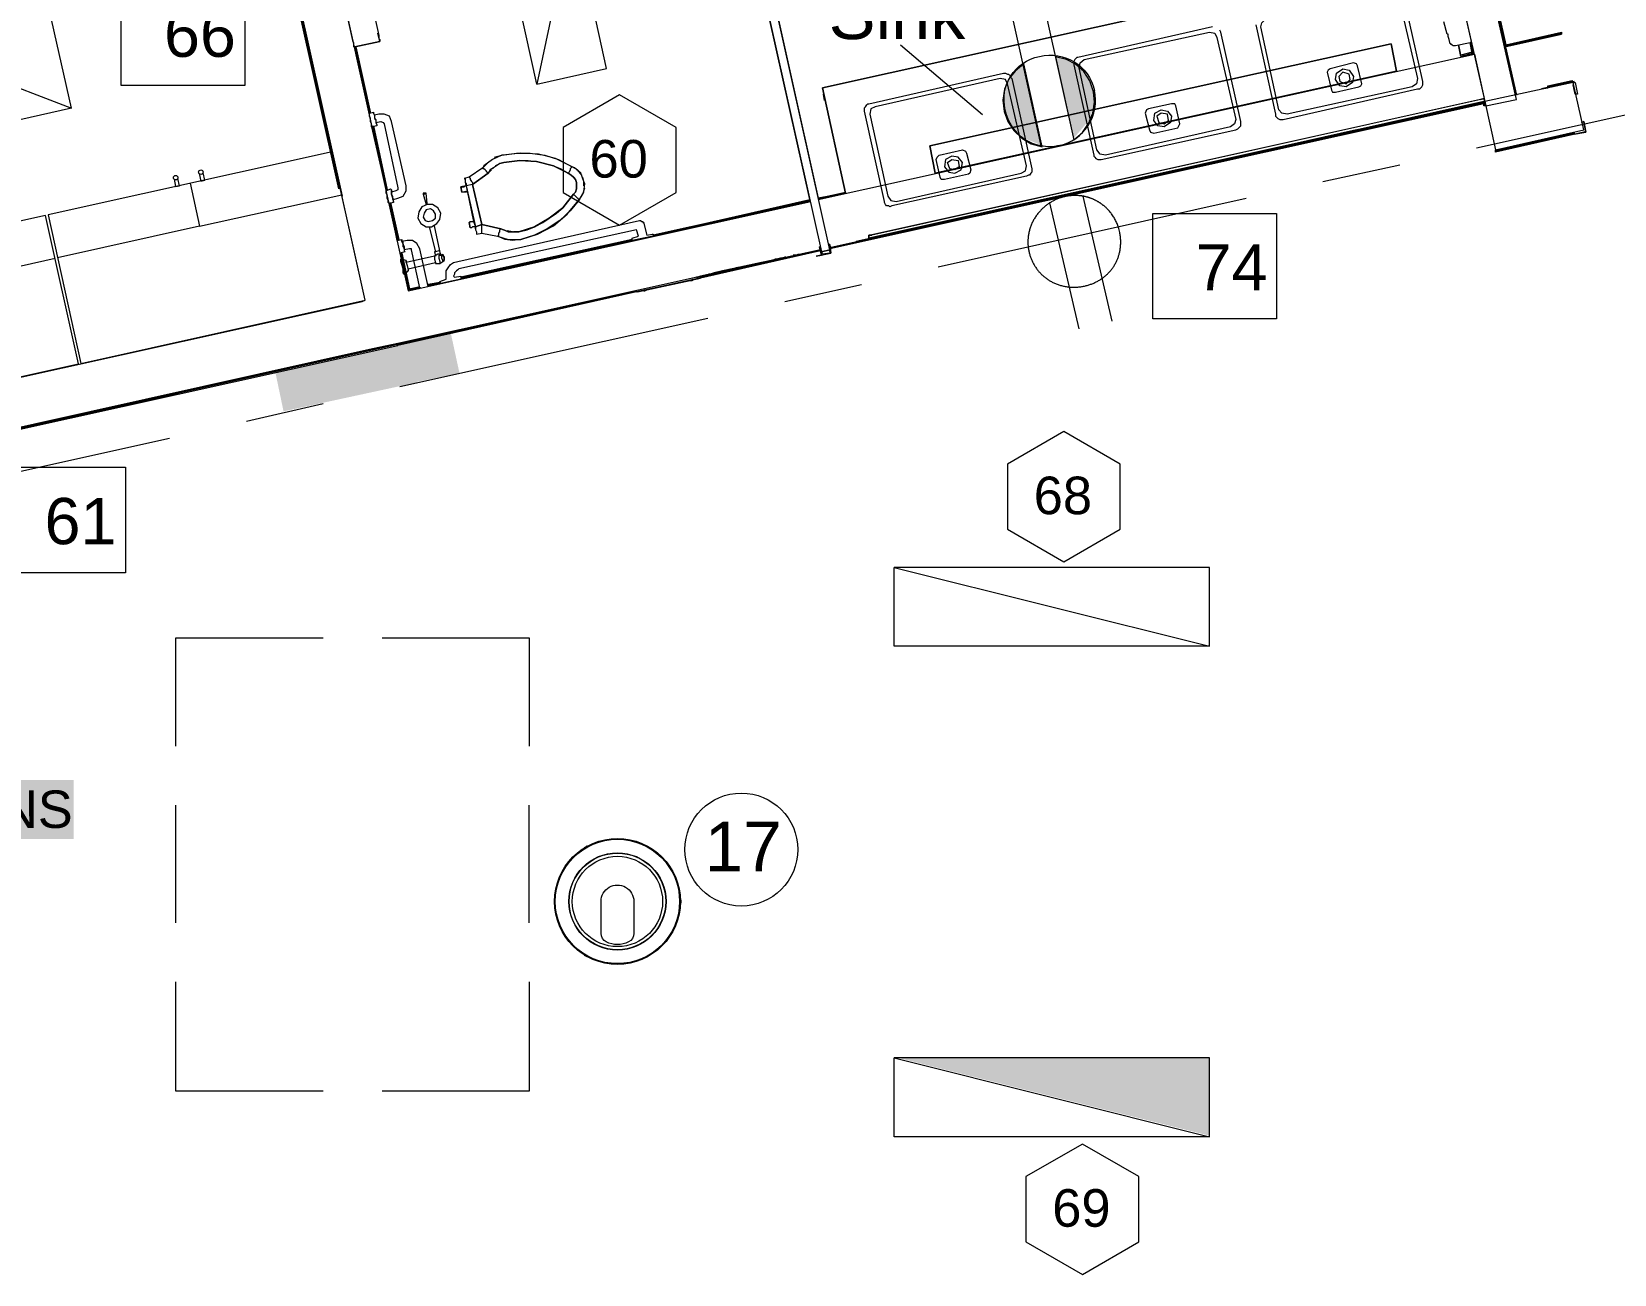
# Model space of a CAD drawing. Header units: inches. Extents: x 0.9 to 36.3, y 0.7 to 23.3.
# Drawn here: x 23.299 to 25.808, y 9.606 to 11.575 of the extents above; entities that cross this region are included whole.
import ezdxf

# ---------------------------------------------------------------- set-up
doc = ezdxf.new("R2010")
doc.units = ezdxf.units.IN
doc.layers.get('0').update_dxf_attribs({"color": 1})
for name, color, linetype, lineweight, true_color in [('Blocks', 7, 'Continuous', 5, 0x9a9c7f), ('Lights', 7, 'Continuous', 15, 0xff0a0a), ('Numbering Lights', 1, 'Continuous', 15, 0xff0000), ('PDF_Geometry', 7, 'Continuous', 9, 0x777777), ('SOLAR PANEL', 7, 'Continuous', 15, 0x2c31a6)]:
    doc.layers.add(name, color=color, linetype=linetype, lineweight=lineweight, true_color=true_color)
for name, color, linetype, lineweight in [('CCTV', 38, 'Continuous', 0), ('Numbering CCTV', 38, 'Continuous', 0), ('Numbering receptecles', 170, 'Continuous', 15), ('Receptacles', 170, 'Continuous', 15)]:
    doc.layers.add(name, color=color, linetype=linetype, lineweight=lineweight)
doc.layers.add('PDF_Solid Fills', color=7, linetype='Continuous', true_color=0xffffff)
doc.layers.add('PDF_Text', color=7, linetype='Continuous')
doc.styles.add('PDF Arial', font='arial.ttf')
doc.styles.get("Standard").update_dxf_attribs({"font": 'arial.ttf'})

# ---------------------------------------------------------------- blocks, each defined once
blk = doc.blocks.new('HD60-TOP')
at = {"lineweight": 0}
for p, q in [((-1.292093417306887, 2.238073474371277), (-1.286133652081787, 2.227643885227338)), ((2.584275192995051, -5.10137351734663e-05), (2.5722630212328, 2.472751248649985e-06)), ((-1.292181775688121, -2.238022460635988), (-1.286129369150999, -2.2276463579785))]:
    blk.add_line(p, q, dxfattribs=at)
at = {"lineweight": 0, "flags": 128}
for points in [[(-1.240824544070179, 2.267290132974381), (-1.234602214322123, 2.256611269758026, 0.01148243383436286), (-1.336904907441252, 2.197549161877277), (-1.343118028300339, 2.208212220648847, -0.005759463427828593)], [(0.6696303727881769, -8.07952765167208e-05), (0.6696303727881627, -1.303904972401255, -0.2816237584569603), (0.4550125050283782, -1.654759935433276, -0.2405434203516037), (-0.4550125050284066, -1.654759935433276, -0.2816237584569632), (-0.6696303727881912, -1.303904972401255), (-0.6696303727881912, -8.07952765167208e-05, -1.000120663808034)], [(2.583943124940674, -0.05905948968313579), (2.571583793237735, -0.05910875370747659, 0.01148243383436286), (2.571585853971499, 0.05901903134963549), (2.583926894179271, 0.05906822246458932, -0.005759463427828593)], [(-1.343118580870467, -2.208230643291159), (-1.336981578915598, -2.197502516050462, 0.01148243383436286), (-1.234680946530247, -2.256568193226797), (-1.240808865878918, -2.26728044311335, -0.005759463427828593)]]:
    blk.add_lwpolyline(points, format="xyb", close=True, dxfattribs=at)
at = {"lineweight": 0}
for radius in [2.572263021234023, 2.540749102398813, 1.986104130899101, 1.974306612565919]:
    blk.add_circle((0, 4.440892098500626e-16), radius, dxfattribs=at)
blk.add_circle((0, 0), 1.844619927200668)

msp = doc.modelspace()

# ---------------------------------------------------------------- hatches: boundary and pattern name
at = {"layer": 'Lights', "linetype": 'ByBlock', "transparency": 33554559}
msp.add_hatch(color=256, dxfattribs=at).paths.add_polyline_path([(24.67287941931905, 9.948801954670227), (25.16593497487463, 9.825538065781332), (25.16593497487463, 9.948801954670227)])
at = {"layer": 'Receptacles', "linetype": 'ByBlock', "transparency": 33554559}
for points in [[(24.87038531048183, 11.40716240551223), (24.90025439980262, 11.39494971496041), (24.87163405089015, 11.52447892292656), (24.86764853679889, 11.52359829680618), (24.84459338182213, 11.49551358646153), (24.83792059627064, 11.46895862355276), (24.84871961452012, 11.42954379570031)], [(24.96017329046885, 11.52105174395266), (24.92543849112225, 11.53636737555177), (24.921452977031, 11.53548674943137), (24.9500733259435, 11.40595754146522), (24.97667368195131, 11.43691563497587), (24.98290615444261, 11.46546335493029), (24.97785390252515, 11.49778778072059)]]:
    msp.add_hatch(color=256, dxfattribs=at).paths.add_polyline_path(points)
at = {"layer": 'SOLAR PANEL', "ltscale": 6, "transparency": 33554559}
h = msp.add_hatch(color=256, dxfattribs=at)
h.dxf.hatch_style = 1
h.set_gradient(color1=(153, 27, 30), color2=(0, 0, 0), tint=1)
h.paths.add_polyline_path([(23.73508232440674, 11.04608637052333), (23.68509835347702, 11.03492469206781), (23.69790373048593, 10.9736579696387), (23.90943679433381, 11.01935228753088), (23.90920985478895, 11.02038355174465), (23.9521822326039, 11.02916308340287), (23.95230246804935, 11.02861191666777), (23.97686026580468, 11.03391676971037), (23.96319816765006, 11.09702581461979)])

# ---------------------------------------------------------------- linework, layer by layer
at = {"layer": 'Blocks', "linetype": 'ByBlock'}
for p, q in [((24.80614874275329, 11.44371445189319), (24.67616946182844, 11.55412138317298)), ((23.54979463636892, 11.33533830800334), (23.56494026698757, 11.26699644767482)), ((23.56494026698757, 11.26699644767482), (23.79021255181854, 11.31698094658515)), ((23.56494026698757, 11.26699644767482), (23.33970303694049, 11.21701972688868)), ((23.11048600015573, 11.1661599474267), (23.3357582849867, 11.21614444633703))]:
    msp.add_line(p, q, dxfattribs=at)
for points in [[(25.23897298177083, 11.58619520399306), (25.27063835991753, 11.44453430175781), (25.27063835991753, 11.44120110405816), (25.27230495876736, 11.43953450520833), (25.27397155761718, 11.43786790635851), (25.27730475531684, 11.43620130750868), (25.27897135416666, 11.43620130750868), (25.28230455186632, 11.43620130750868), (25.4956292046441, 11.48453267415364), (25.49896240234375, 11.48453267415364), (25.50062900119357, 11.48619927300347), (25.5022956000434, 11.4878658718533), (25.50396219889323, 11.49119906955295), (25.50396219889323, 11.49286566840278), (25.50396219889323, 11.49619886610243), (25.47229682074653, 11.63785976833767)], [(25.17064242892795, 11.5828620062934), (24.95731777615017, 11.53453063964844), (24.95565117730035, 11.53453063964844), (24.95398457845052, 11.53286404079861), (24.95231797960069, 11.53119744194878), (24.95065138075087, 11.52786424424913), (24.95065138075087, 11.52453104654948), (24.95065138075087, 11.52286444769965), (24.98231675889757, 11.37953694661458), (24.98231675889757, 11.37787034776476), (24.98398335774739, 11.37620374891493), (24.98564995659722, 11.3745371500651), (24.98898315429687, 11.37287055121528), (24.9906497531467, 11.37287055121528), (24.99398295084635, 11.37287055121528), (25.20730760362413, 11.41953531901042), (25.21064080132378, 11.42120191786024), (25.21230740017361, 11.42286851671007), (25.21397399902343, 11.42453511555989), (25.21564059787326, 11.42620171440972), (25.21564059787326, 11.42953491210938), (25.21564059787326, 11.43286810980903), (25.18397521972656, 11.57452901204427), (25.18230862087674, 11.57786220974392)], [(24.77399190266927, 11.3678707546658), (24.76732550726996, 11.37620374891493), (24.75732591417101, 11.37787034776476), (24.74732632107205, 11.37287055121528), (24.74565972222222, 11.36120435926649)], [(23.52428403567058, 11.34143593489512), (23.52688243591831, 11.32972535314532), (23.53288928748736, 11.33105818228554), (23.53029088724045, 11.34276876403161)], [(23.56432971279713, 11.35032146249652), (23.56692811304486, 11.33861088074671), (23.57293496461391, 11.33994370988694), (23.57033656436701, 11.35165429163301)]]:
    msp.add_lwpolyline(points, dxfattribs=at)
for points in [[(25.4956292046441, 11.50119866265191), (25.49396260579427, 11.49286566840278), (25.48729621039496, 11.4878658718533), (25.28897094726562, 11.44453430175781), (25.28063795301649, 11.44620090060764), (25.27563815646701, 11.45120069715712), (25.24730597601996, 11.5828620062934), (25.24897257486979, 11.58952840169271), (25.25397237141927, 11.59452819824219), (25.45396423339843, 11.6395263671875), (25.46229722764757, 11.63785976833767), (25.46563042534722, 11.63119337293837)], [(25.20730760362413, 11.43620130750868), (25.2056410047743, 11.42953491210938), (25.198974609375, 11.42453511555989), (25.00064934624566, 11.37953694661458), (24.99231635199653, 11.38120354546441), (24.98731655544705, 11.38786994086371), (24.958984375, 11.51786465115017), (24.96065097384982, 11.52619764539931), (24.96731736924913, 11.53119744194878), (25.16564263237847, 11.57452901204427), (25.1739756266276, 11.57286241319444), (25.17730882432726, 11.56619601779514)], [(25.40229966905382, 11.4878658718533), (25.40563286675347, 11.48953247070312), (25.4072994656033, 11.49286566840278), (25.40063307020399, 11.52119784884983), (25.39896647135416, 11.52453104654948), (25.39396667480468, 11.52619764539931), (25.35730150010851, 11.51619805230035), (25.35396830240885, 11.51453145345052), (25.35230170355903, 11.51119825575087), (25.35896809895833, 11.48286607530382), (25.36063469780816, 11.47953287760417), (25.36563449435764, 11.47953287760417)], [(25.39396667480468, 11.50453186035156), (25.39230007595486, 11.4945322672526), (25.3823004828559, 11.4878658718533), (25.37230088975694, 11.48953247070312), (25.36563449435764, 11.49953206380208), (25.36730109320746, 11.50953165690104), (25.37730068630642, 11.51619805230035), (25.38730027940538, 11.51453145345052)], [(24.62566460503472, 11.46120029025608), (24.8389892578125, 11.50953165690104), (24.84232245551215, 11.50953165690104), (24.8456556532118, 11.50786505805121), (24.84732225206163, 11.50786505805121), (24.84898885091146, 11.50619845920139), (24.85065544976128, 11.50286526150174), (24.85232204861111, 11.50119866265191), (24.88398742675781, 11.35787116156684), (24.88398742675781, 11.35620456271701), (24.88398742675781, 11.35287136501736), (24.88232082790799, 11.35120476616753), (24.88065422905816, 11.34787156846788), (24.87898763020833, 11.34787156846788), (24.87565443250868, 11.34620496961806), (24.6623297797309, 11.29954020182292), (24.65899658203125, 11.29787360297309), (24.65732998318142, 11.29954020182292), (24.65399678548177, 11.29954020182292), (24.65233018663194, 11.30120680067274), (24.65066358778212, 11.30453999837239), (24.65066358778212, 11.30620659722222), (24.61899820963541, 11.44953409830729), (24.61899820963541, 11.45120069715712), (24.61899820963541, 11.45453389485677), (24.62066480848524, 11.4562004937066), (24.62233140733507, 11.45953369140625), (24.62399800618489, 11.46120029025608)], [(24.6556633843316, 11.31453959147135), (24.66066318088107, 11.30787319607205), (24.66899617513021, 11.30620659722222), (24.86732143825955, 11.35120476616753), (24.87398783365885, 11.35453796386719), (24.87565443250868, 11.36287095811632), (24.8456556532118, 11.49286566840278), (24.84232245551215, 11.49953206380208), (24.83398946126302, 11.50119866265191), (24.63566419813368, 11.4562004937066), (24.62899780273437, 11.45286729600694), (24.62733120388455, 11.44453430175781)], [(25.3823004828559, 11.49286566840278), (25.38896687825521, 11.49953206380208), (25.38730027940538, 11.50786505805121), (25.37730068630642, 11.51119825575087), (25.37063429090712, 11.50453186035156), (25.37230088975694, 11.49619886610243)], [(25.11564466688368, 11.42286851671007), (25.11731126573351, 11.42620171440972), (25.11897786458333, 11.42953491210938), (25.11231146918403, 11.45786709255642), (25.1106448703342, 11.46120029025608), (25.10564507378472, 11.46120029025608), (25.06897989908854, 11.45286729600694), (25.06564670138889, 11.45120069715712), (25.06398010253906, 11.44620090060764), (25.07064649793837, 11.41953531901042), (25.07231309678819, 11.41620212131076), (25.07731289333767, 11.41453552246094)], [(25.10564507378472, 11.44120110405816), (25.10397847493489, 11.4312015109592), (25.09397888183593, 11.42453511555989), (25.08397928873698, 11.42620171440972), (25.07731289333767, 11.43453470865885), (25.0789794921875, 11.44620090060764), (25.08897908528646, 11.45120069715712), (25.09897867838541, 11.44953409830729)], [(25.09397888183593, 11.42953491210938), (25.10064527723524, 11.43453470865885), (25.09897867838541, 11.44453430175781), (25.08897908528646, 11.44620090060764), (25.08231268988715, 11.44120110405816), (25.0856458875868, 11.4312015109592)], [(23.77516128131004, 11.38481465845535), (23.32465176643199, 11.28485343875887), (23.37685424108983, 11.04958508564206), (23.82736375596788, 11.14954630533854)], [(24.74565972222222, 11.34120517306858), (24.74065992567274, 11.34120517306858), (24.73899332682291, 11.34453837076823), (24.73232693142361, 11.37287055121528), (24.73399353027343, 11.37620374891493), (24.73732672797309, 11.37953694661458), (24.77399190266927, 11.38786994086371), (24.77899169921875, 11.38620334201389), (24.78065829806857, 11.38287014431424), (24.78732469346788, 11.35620456271701), (24.78565809461805, 11.35120476616753), (24.78399149576823, 11.34953816731771)], [(24.74565972222222, 11.36120435926649), (24.75232611762153, 11.35287136501736), (24.76232571072049, 11.35120476616753), (24.77232530381944, 11.35620456271701), (24.77399190266927, 11.3678707546658), (24.76732550726996, 11.37620374891493), (24.75732591417101, 11.37787034776476), (24.74732632107205, 11.37287055121528)], [(24.76232571072049, 11.35620456271701), (24.75399271647135, 11.35787116156684), (24.7506595187717, 11.3678707546658), (24.75732591417101, 11.37287055121528), (24.76732550726996, 11.37120395236545), (24.76899210611979, 11.36120435926649)], [(23.3206510923239, 11.28423019057217), (22.87014157744585, 11.18426897087569), (22.92234405210369, 10.94900061775888), (23.37285356698174, 11.04896183745536)]]:
    msp.add_lwpolyline(points, close=True, dxfattribs=at)
for centre in [(23.52688699613847, 11.34390718374177), (23.56693267326501, 11.35279271134317)]:
    msp.add_circle(centre, 0.003589216358023251, dxfattribs=at)
at = {"layer": 'Lights', "linetype": 'ByBlock'}
for points in [[(24.09944328713665, 11.49240253214053), (24.04569077871878, 11.73655549206277), (24.15627172351612, 11.76090089900754), (24.09944328713665, 11.49240253214053), (24.210024231934, 11.51674793908531), (24.15627172351612, 11.76090089900754)], [(23.36186634957549, 11.45415478841492), (22.99601899027906, 11.37180972362152), (22.94112477079063, 11.61569689877724), (23.36186634957549, 11.45415478841492), (23.30697213008706, 11.69804196357065), (22.94112477079063, 11.61569689877724)], [(25.16593497487464, 10.60131097744988), (24.66593497487463, 10.60131097744988), (24.66593497487463, 10.72631097744988), (25.16593497487464, 10.60131097744988), (25.16593497487463, 10.72631097744989), (24.66593497487463, 10.72631097744988)], [(25.16593497487463, 9.82380195467022), (24.66593497487461, 9.82380195467022), (24.66593497487461, 9.948801954670227), (25.16593497487463, 9.82380195467022), (25.16593497487463, 9.948801954670227), (24.66593497487461, 9.948801954670227)]]:
    msp.add_lwpolyline(points, dxfattribs=at)
msp.add_lwpolyline([(25.16593497487463, 9.82380195467022), (25.16593497487463, 9.948801954670227), (24.66593497487461, 9.948801954670227)], close=True, dxfattribs=at)
at = {"layer": 'Numbering CCTV', "linetype": 'ByBlock', "ltscale": 0.001}
msp.add_circle((24.42364576856082, 10.2791021292206), 0.08951629024653585, dxfattribs=at)
at = {"layer": 'Numbering Lights', "linetype": 'ByBlock', "ltscale": 0.001}
for points in [[(24.23073609179299, 11.47508886117737), (24.14132477988692, 11.42346721617978), (24.14132477988692, 11.32022392618467), (24.23073609179299, 11.2686022811871), (24.32014740369907, 11.32022392618467), (24.32014740369907, 11.42346721617978)], [(24.93492305194117, 10.94159808745647), (24.84551174003511, 10.88997644245889), (24.84551174003511, 10.78673315246377), (24.93492305194117, 10.7351115074662), (25.02433436384725, 10.78673315246377), (25.02433436384725, 10.88997644245889)], [(24.96426999210381, 9.812312053984485), (24.87485868019773, 9.760690408986903), (24.87485868019773, 9.657447118991783), (24.96426999210381, 9.605825473994216), (25.05368130400987, 9.657447118991783), (25.05368130400987, 9.760690408986903)]]:
    msp.add_lwpolyline(points, close=True, dxfattribs=at)
at = {"layer": 'Numbering receptecles', "linetype": 'ByBlock', "ltscale": 0.001}
for points in [[(23.44060982934879, 11.65747924191884), (23.63660982934879, 11.65747924191884), (23.63660982934879, 11.49021690502322), (23.44060982934879, 11.49021690502322)], [(25.07589683724838, 11.28722506277662), (25.27189683724838, 11.28722506277662), (25.27189683724838, 11.119962725881), (25.07589683724838, 11.119962725881)], [(23.25122341772041, 10.88507960388559), (23.44722341772042, 10.88507960388559), (23.44722341772042, 10.71781726698997), (23.25122341772041, 10.71781726698997)]]:
    msp.add_lwpolyline(points, close=True, dxfattribs=at)
at = {"layer": 'PDF_Geometry', "linetype": 'ByBlock'}
for points in [[(22.29575941297743, 10.80956013997396), (23.8223639594184, 11.14787970648871), (23.82736375596788, 11.14954630533854), (23.41904703776041, 12.98280504014757), (23.36238267686632, 13.24279446072049), (23.41071404351128, 13.25279405381944), (23.45737881130642, 13.04113599989149), (24.10068596733941, 13.18446350097656), (23.95569186740451, 13.83443705240885), (23.31238471137153, 13.69110955132378), (23.32905069986979, 13.61944580078125), (23.28071933322482, 13.60944620768229)], [(23.41904703776041, 12.98280504014757), (23.36238267686632, 13.24279446072049), (23.36071607801649, 13.24279446072049), (23.35904947916666, 13.24279446072049), (23.41738043891059, 12.98113844129774), (23.41738043891059, 12.98280504014757), (23.41904703776041, 12.98280504014757), (23.7906985812717, 11.31453959147135)], [(23.48904418945312, 12.99780442979601), (23.89569430881076, 11.16454569498698), (24.53400166829427, 11.30620659722222)], [(23.78569878472222, 11.32620578342014), (23.41738043891059, 12.98113844129774), (23.41738043891059, 12.98280504014757)], [(23.78736538357205, 11.32620578342014), (23.41904703776041, 12.98280504014757), (23.78736538357205, 11.32620578342014)], [(25.65062289767795, 11.47453308105469), (25.59229193793403, 11.73285590277778), (25.52896118164062, 12.02284410264757), (25.53062778049045, 12.02284410264757), (25.59395853678385, 11.73285590277778), (25.53062778049045, 12.02284410264757), (25.59562513563368, 11.73285590277778), (25.63562350802951, 11.55452982584635), (25.72395324707031, 11.57452901204427), (25.72395324707031, 11.57286241319444), (25.72395324707031, 11.57119581434462), (25.63395690917968, 11.5511966281467), (25.72395324707031, 11.57119581434462)], [(23.72070142957899, 11.95284695095486), (23.72236802842882, 11.9428473578559), (23.72570122612847, 11.92951456705729), (23.72236802842882, 11.9428473578559), (23.72403462727864, 11.9428473578559), (23.7273678249783, 11.93118116590712), (23.72570122612847, 11.92951456705729), (23.73070102267795, 11.90951538085938), (23.77069939507378, 11.91784837510851), (23.73070102267795, 11.90951538085938), (23.73070102267795, 11.90784878200955), (23.73070102267795, 11.90618218315972), (23.73070102267795, 11.90451558430989), (23.73236762152778, 11.90118238661024), (23.73236762152778, 11.89951578776042), (23.80736456976996, 11.56119622124566), (23.80903116861979, 11.55786302354601), (23.80903116861979, 11.55619642469618), (23.80903116861979, 11.55452982584635), (23.80903116861979, 11.55286322699653), (23.80903116861979, 11.5511966281467)], [(23.77403259277344, 11.90451558430989), (23.77069939507378, 11.91784837510851), (23.77069939507378, 11.91618177625868), (23.77236599392361, 11.91451517740885), (23.77236599392361, 11.91284857855903), (23.77236599392361, 11.9111819797092), (23.77403259277344, 11.90784878200955), (23.84902954101562, 11.56952921549479), (23.84902954101562, 11.56786261664496), (23.84902954101562, 11.56452941894531), (23.85069613986545, 11.56286282009549), (23.85069613986545, 11.56119622124566), (23.85069613986545, 11.55952962239583), (23.8473629421658, 11.57286241319444)], [(25.63229031032986, 11.55286322699653), (25.72395324707031, 11.57286241319444), (25.63395690917968, 11.55286322699653), (25.59395853678385, 11.73285590277778), (25.65228949652778, 11.47453308105469), (25.63395690917968, 11.5511966281467)], [(24.28401184082031, 11.25287543402778), (24.53233506944444, 11.30787319607205), (24.28401184082031, 11.25287543402778), (24.53233506944444, 11.30953979492188), (24.44567192925347, 11.69785732693142), (24.45900472005208, 11.70119052463108), (24.54566786024305, 11.3112063937717), (24.58899943033854, 11.31953938802083), (24.54566786024305, 11.3112063937717), (24.58899943033854, 11.32120598687066)], [(24.56400044759114, 11.22954305013021), (24.45900472005208, 11.70119052463108), (24.44567192925347, 11.69785732693142), (24.55066765679253, 11.22620985243056), (24.56400044759114, 11.22954305013021), (24.55066765679253, 11.22620985243056)], [(25.56729295518663, 11.61786058213976), (25.58062574598524, 11.55952962239583), (25.57895914713541, 11.55786302354601), (25.55562676323785, 11.55286322699653), (25.55396016438802, 11.55286322699653), (25.55229356553819, 11.55286322699653), (25.55062696668837, 11.55452982584635), (25.54896036783854, 11.55452982584635), (25.54896036783854, 11.55619642469618), (25.54729376898871, 11.55619642469618), (25.54562717013889, 11.56286282009549), (25.54396057128906, 11.56786261664496), (25.54396057128906, 11.56952921549479), (25.54396057128906, 11.57119581434462), (25.54229397243924, 11.57119581434462), (25.53729417588976, 11.59119500054253)], [(23.81069776746962, 11.5511966281467), (23.85069613986545, 11.55952962239583), (23.81069776746962, 11.5511966281467), (23.83403015136719, 11.44620090060764), (23.84069654676649, 11.44786749945746)], [(23.81236436631944, 11.5511966281467), (23.83569675021701, 11.44620090060764)], [(25.58229234483507, 11.54286363389757), (25.56395975748698, 11.53786383734809)], [(25.58229234483507, 11.54119703504774), (25.57895914713541, 11.55786302354601), (25.58395894368489, 11.53953043619792)], [(25.58395894368489, 11.54119703504774), (25.57895914713541, 11.55786302354601)], [(25.65228949652778, 11.47453308105469), (25.63562350802951, 11.5511966281467)], [(24.54566786024305, 11.30953979492188), (25.58562554253472, 11.53953043619792), (25.60229153103299, 11.46453348795573), (24.56400044759114, 11.23287624782986)], [(25.36563449435764, 11.49953206380208), (25.36730109320746, 11.50953165690104), (25.37730068630642, 11.51619805230035), (25.38730027940538, 11.51453145345052), (25.39396667480468, 11.50453186035156)], [(25.58562554253472, 11.53953043619792), (25.56395975748698, 11.53619723849826)], [(25.58895874023437, 11.39120313856337), (26.07727220323351, 11.49953206380208)], [(25.74395243326823, 11.4945322672526), (25.74395243326823, 11.49619886610243), (25.69228786892361, 11.48453267415364), (25.70228746202257, 11.48619927300347), (25.70228746202257, 11.4878658718533), (25.70228746202257, 11.48953247070312), (25.74061923556857, 11.49786546495226), (25.74061923556857, 11.49619886610243), (25.7422858344184, 11.4945322672526), (25.70228746202257, 11.48619927300347)], [(25.70228746202257, 11.4878658718533), (25.74061923556857, 11.49619886610243)], [(25.70228746202257, 11.4878658718533), (25.74061923556857, 11.49619886610243), (25.70228746202257, 11.4878658718533)], [(25.74395243326823, 11.49619886610243), (25.7422858344184, 11.4945322672526), (25.74561903211805, 11.4945322672526), (25.74895222981771, 11.47619967990451), (25.74561903211805, 11.47619967990451), (25.7422858344184, 11.49119906955295)], [(25.74561903211805, 11.4945322672526), (25.74895222981771, 11.47619967990451), (25.74561903211805, 11.47619967990451)], [(24.55566745334201, 11.46620008680556), (24.55400085449219, 11.47619967990451), (24.55566745334201, 11.46620008680556)], [(25.59562513563368, 11.46786668565538), (25.60062493218316, 11.46953328450521), (25.60229153103299, 11.46453348795573), (25.60062493218316, 11.46953328450521)], [(23.83736334906684, 11.42453511555989), (23.83736334906684, 11.42620171440972), (23.83736334906684, 11.42953491210938), (23.83569675021701, 11.43286810980903), (23.83569675021701, 11.43786790635851), (23.83403015136719, 11.44120110405816), (23.83403015136719, 11.44453430175781), (23.83403015136719, 11.44620090060764)], [(23.87236192491319, 11.30453999837239), (23.87236192491319, 11.30620659722222), (23.87236192491319, 11.30953979492188), (23.87069532606337, 11.31287299262153), (23.86902872721354, 11.31787278917101), (23.86902872721354, 11.32120598687066), (23.86902872721354, 11.32453918457031), (23.86736212836371, 11.32620578342014), (23.86902872721354, 11.32453918457031), (23.86902872721354, 11.32120598687066), (23.86902872721354, 11.31787278917101), (23.87069532606337, 11.31453959147135), (23.87069532606337, 11.31287299262153), (23.87069532606337, 11.30953979492188), (23.87236192491319, 11.30953979492188), (23.8790283203125, 11.3112063937717), (23.88736131456163, 11.31453959147135), (23.89236111111111, 11.32287258572049), (23.89236111111111, 11.33120557996962), (23.86902872721354, 11.43286810980903), (23.86569552951389, 11.44120110405816), (23.85736253526476, 11.44453430175781), (23.84902954101562, 11.44453430175781), (23.84236314561632, 11.44286770290799), (23.84236314561632, 11.44120110405816), (23.84236314561632, 11.43786790635851), (23.84402974446614, 11.43620130750868), (23.84402974446614, 11.43286810980903), (23.84402974446614, 11.4312015109592), (23.84569634331597, 11.42786831325955), (23.84569634331597, 11.42620171440972), (23.83736334906684, 11.42453511555989), (23.86069573296441, 11.32287258572049), (23.86736212836371, 11.32620578342014)], [(23.84236314561632, 11.44286770290799), (23.84069654676649, 11.44620090060764), (23.84069654676649, 11.44786749945746), (23.84069654676649, 11.44620090060764), (23.84236314561632, 11.44286770290799), (23.84236314561632, 11.43953450520833), (23.84402974446614, 11.43453470865885), (23.84402974446614, 11.4312015109592), (23.84569634331597, 11.42786831325955), (23.84569634331597, 11.42620171440972)], [(25.60229153103299, 11.46453348795573), (25.59729173448351, 11.4628668891059), (25.60062493218316, 11.46453348795573), (24.56400044759114, 11.23287624782986), (25.60229153103299, 11.4628668891059)], [(25.60062493218316, 11.4628668891059), (25.60229153103299, 11.45786709255642), (25.60062493218316, 11.4628668891059), (24.56400044759114, 11.23287624782986)], [(25.60395812988281, 11.45786709255642), (25.60229153103299, 11.45786709255642), (25.60062493218316, 11.45786709255642), (25.60062493218316, 11.46120029025608), (24.56400044759114, 11.23120964898003)], [(24.63233100043403, 11.2478756374783), (25.59729173448351, 11.4628668891059), (24.63233100043403, 11.2478756374783)], [(25.07731289333767, 11.43453470865885), (25.0789794921875, 11.44620090060764), (25.08897908528646, 11.45120069715712), (25.09897867838541, 11.44953409830729), (25.10564507378472, 11.44120110405816)], [(23.84069654676649, 11.42620171440972), (23.86236233181424, 11.32453918457031), (23.83902994791666, 11.42620171440972), (23.86236233181424, 11.32453918457031)], [(23.84402974446614, 11.4312015109592), (23.85236273871528, 11.43286810980903), (23.85569593641493, 11.4312015109592), (23.85736253526476, 11.42953491210938), (23.8790283203125, 11.32787238226996), (23.8790283203125, 11.32453918457031), (23.87569512261285, 11.32287258572049), (23.86902872721354, 11.32120598687066)], [(24.78899129231771, 11.28287421332465), (25.39896647135416, 11.41953531901042), (24.78899129231771, 11.28287421332465)], [(24.00235663519965, 11.26287502712674), (24.00235663519965, 11.26620822482639), (24.00235663519965, 11.26287502712674), (24.00235663519965, 11.26120842827691), (24.00402323404948, 11.25787523057726), (24.00402323404948, 11.25620863172743), (24.00402323404948, 11.2545420328776), (24.01235622829861, 11.25620863172743), (24.03735521104601, 11.25120883517795), (24.05402119954427, 11.24620903862847), (24.06902058919271, 11.24620903862847), (24.07402038574219, 11.24620903862847), (24.10068596733941, 11.2545420328776), (24.1256849500868, 11.26787482367621), (24.14735073513455, 11.28620741102431), (24.16568332248264, 11.30787319607205), (24.16734992133246, 11.30953979492188), (24.17401631673177, 11.32120598687066), (24.1756829155816, 11.33453877766927), (24.17401631673177, 11.33787197536892), (24.16901652018229, 11.35120476616753), (24.15901692708333, 11.35953776041667), (24.15568372938368, 11.36120435926649), (24.12901814778646, 11.3745371500651), (24.10235256618924, 11.38120354546441), (24.07402038574219, 11.38287014431424), (24.04568820529514, 11.37953694661458), (24.04402160644531, 11.37953694661458), (24.02902221679688, 11.37287055121528), (24.01568942599826, 11.36287095811632), (24.01402282714844, 11.35953776041667), (23.99235704210069, 11.34453837076823), (23.98402404785156, 11.3428717719184)], [(24.04735480414496, 11.3678707546658), (24.04068840874566, 11.36620415581597), (24.03568861219618, 11.36287095811632), (24.0306888156467, 11.35953776041667), (24.02568901909722, 11.35620456271701), (24.02235582139757, 11.35120476616753), (24.02068922254774, 11.35287136501736), (24.01902262369791, 11.35453796386719), (24.01735602484809, 11.35620456271701), (24.01568942599826, 11.35787116156684), (24.01402282714844, 11.35787116156684), (24.01402282714844, 11.35953776041667), (24.02235582139757, 11.3678707546658)], [(24.03235541449653, 11.37620374891493), (24.04402160644531, 11.37953694661458), (24.06735399034288, 11.38287014431424), (24.08901977539062, 11.38287014431424), (24.11235215928819, 11.37953694661458), (24.13401794433594, 11.37287055121528), (24.15568372938368, 11.36120435926649)], [(24.0623541937934, 11.25787523057726), (24.07068718804253, 11.25787523057726), (24.08401997884114, 11.26120842827691), (24.09568617078993, 11.26620822482639), (24.10901896158854, 11.27287462022569), (24.1190185546875, 11.279541015625), (24.13068474663628, 11.28787400987413), (24.14068433973524, 11.29620700412326), (24.14901733398438, 11.30620659722222), (24.15735032823351, 11.31787278917101), (24.14068433973524, 11.29620700412326), (24.1190185546875, 11.279541015625), (24.09568617078993, 11.26620822482639), (24.07068718804253, 11.25787523057726), (24.0623541937934, 11.25787523057726), (24.07068718804253, 11.25787523057726), (24.09568617078993, 11.26620822482639), (24.1190185546875, 11.279541015625), (24.14068433973524, 11.29620700412326), (24.15735032823351, 11.31787278917101), (24.16068352593316, 11.32120598687066), (24.16235012478299, 11.32620578342014), (24.16235012478299, 11.33120557996962), (24.16235012478299, 11.3362053765191), (24.16068352593316, 11.34120517306858), (24.15735032823351, 11.34453837076823), (24.15401713053385, 11.34787156846788), (24.14901733398438, 11.35120476616753), (24.1256849500868, 11.36287095811632), (24.09901936848958, 11.36953735351562), (24.07235378689236, 11.37120395236545), (24.04735480414496, 11.3678707546658), (24.04068840874566, 11.36620415581597), (24.04735480414496, 11.3678707546658), (24.07235378689236, 11.37120395236545), (24.09901936848958, 11.36953735351562), (24.1256849500868, 11.36287095811632), (24.14901733398438, 11.35120476616753), (24.15401713053385, 11.34787156846788), (24.15735032823351, 11.34453837076823), (24.16068352593316, 11.34120517306858), (24.16235012478299, 11.3362053765191), (24.16235012478299, 11.33120557996962), (24.16235012478299, 11.32620578342014), (24.16068352593316, 11.32120598687066), (24.15735032823351, 11.31787278917101), (24.15901692708333, 11.31620619032118), (24.16068352593316, 11.31453959147135), (24.16235012478299, 11.31287299262153), (24.16401672363281, 11.3112063937717), (24.16568332248264, 11.30953979492188), (24.16734992133246, 11.30953979492188), (24.15235053168403, 11.29120720757378), (24.13568454318576, 11.27620781792535), (24.11568535698785, 11.26287502712674), (24.09568617078993, 11.25287543402778), (24.07402038574219, 11.24620903862847), (24.06068759494357, 11.24454243977864), (24.04902140299479, 11.24620903862847), (24.03735521104601, 11.25120883517795)], [(24.17068311903212, 11.34787156846788), (24.16401672363281, 11.35620456271701), (24.15568372938368, 11.36120435926649), (24.15401713053385, 11.36120435926649), (24.15401713053385, 11.35953776041667), (24.15235053168403, 11.35787116156684), (24.15235053168403, 11.35620456271701), (24.1506839328342, 11.35287136501736), (24.14901733398438, 11.35120476616753), (24.1256849500868, 11.36287095811632), (24.09901936848958, 11.36953735351562), (24.07235378689236, 11.37120395236545), (24.04735480414496, 11.3678707546658), (24.05902099609375, 11.36953735351562), (24.07235378689236, 11.37120395236545), (24.08568657769097, 11.37120395236545), (24.09901936848958, 11.36953735351562), (24.11235215928819, 11.36620415581597), (24.1256849500868, 11.36287095811632), (24.13735114203559, 11.35787116156684), (24.14901733398438, 11.35120476616753)], [(23.99235704210069, 11.34453837076823), (23.98402404785156, 11.3428717719184), (23.98569064670139, 11.3428717719184), (23.98569064670139, 11.34120517306858), (23.98569064670139, 11.33953857421875), (23.98569064670139, 11.3362053765191), (23.98735724555121, 11.33453877766927), (23.98735724555121, 11.33120557996962), (24.00235663519965, 11.26620822482639), (24.01235622829861, 11.26954142252604), (23.99735683865017, 11.33287217881944), (23.98735724555121, 11.33120557996962), (23.97902425130208, 11.32953898111979), (23.98069085015191, 11.32953898111979), (23.98235744900174, 11.32953898111979), (23.98402404785156, 11.32953898111979), (23.98569064670139, 11.33120557996962), (23.98735724555121, 11.33120557996962), (23.98902384440104, 11.32287258572049), (23.9990234375, 11.27454121907552), (24.00235663519965, 11.26620822482639), (23.9990234375, 11.26620822482639), (23.99735683865017, 11.26620822482639), (23.99569023980035, 11.26454162597656), (23.99402364095052, 11.26454162597656), (23.99235704210069, 11.27287462022569), (23.99402364095052, 11.26454162597656)], [(23.99735683865017, 11.33287217881944), (23.98735724555121, 11.33120557996962), (23.98569064670139, 11.3428717719184)], [(24.01402282714844, 11.35953776041667), (23.99235704210069, 11.34453837076823), (23.99402364095052, 11.3428717719184), (23.99402364095052, 11.34120517306858), (23.99569023980035, 11.33787197536892), (23.99735683865017, 11.3362053765191), (23.99735683865017, 11.33287217881944), (24.02235582139757, 11.35120476616753), (24.02735561794705, 11.35620456271701), (24.02235582139757, 11.35120476616753), (23.99735683865017, 11.33287217881944), (24.01235622829861, 11.26954142252604), (24.04235500759549, 11.26287502712674), (24.05068800184462, 11.25954182942708), (24.04235500759549, 11.26287502712674), (24.01235622829861, 11.26954142252604)], [(24.17401631673177, 11.33120557996962), (24.17401631673177, 11.33787197536892), (24.17234971788194, 11.34453837076823)], [(25.34563530815972, 11.33787197536892), (25.46729702419705, 11.36453755696614)], [(23.86569552951389, 11.30287339952257), (23.86402893066406, 11.30453999837239), (23.86402893066406, 11.30787319607205), (23.86236233181424, 11.3112063937717), (23.86236233181424, 11.31620619032118), (23.86069573296441, 11.31953938802083), (23.86069573296441, 11.32287258572049)], [(23.91902669270833, 11.31953938802083), (23.91902669270833, 11.31787278917101), (23.92402648925781, 11.30120680067274)], [(23.92569308810764, 11.30287339952257), (23.92402648925781, 11.31953938802083), (23.92235989040799, 11.31953938802083)], [(24.01235622829861, 11.25620863172743), (24.03735521104601, 11.25120883517795), (24.03902180989583, 11.25287543402778), (24.03902180989583, 11.2545420328776), (24.03902180989583, 11.25620863172743), (24.04068840874566, 11.25787523057726), (24.04068840874566, 11.26120842827691), (24.04235500759549, 11.26287502712674), (24.04735480414496, 11.26120842827691), (24.05402119954427, 11.25787523057726), (24.05902099609375, 11.25787523057726), (24.06568739149305, 11.25787523057726), (24.07068718804253, 11.25787523057726), (24.09568617078993, 11.26620822482639), (24.1190185546875, 11.279541015625), (24.14068433973524, 11.29620700412326), (24.15735032823351, 11.31787278917101)], [(24.16734992133246, 11.30953979492188), (24.17234971788194, 11.31787278917101), (24.1756829155816, 11.32787238226996)], [(24.58899943033854, 11.31953938802083), (24.54566786024305, 11.30953979492188)], [(23.87236192491319, 11.30620659722222), (23.87236192491319, 11.30453999837239), (23.86569552951389, 11.30287339952257), (23.8790283203125, 11.24454243977864), (23.86569552951389, 11.30287339952257), (23.87736172146267, 11.24454243977864), (23.8856947157118, 11.24620903862847)], [(23.86736212836371, 11.30453999837239), (23.88069491916232, 11.24620903862847)], [(23.87236192491319, 11.30787319607205), (23.87236192491319, 11.30953979492188)], [(23.92569308810764, 11.30287339952257), (23.92402648925781, 11.30120680067274), (23.92569308810764, 11.30287339952257)], [(24.53400166829427, 11.30620659722222), (24.28401184082031, 11.25120883517795)], [(24.73566012912326, 11.20287746853299), (25.22397359212239, 11.3112063937717)], [(23.92902628580729, 11.26620822482639), (23.93902587890625, 11.22620985243056)], [(23.94735887315538, 11.22121005588108), (23.94569227430555, 11.22787645128038), (23.93735928005642, 11.26787482367621)], [(24.00402323404948, 11.2545420328776), (24.01235622829861, 11.25620863172743), (24.01235622829861, 11.25787523057726), (24.01235622829861, 11.25954182942708), (24.01235622829861, 11.26287502712674), (24.01235622829861, 11.26620822482639), (24.01235622829861, 11.26954142252604), (24.00235663519965, 11.26620822482639)], [(23.94735887315538, 11.17621188693576), (23.92735968695746, 11.17121209038628), (23.91402689615885, 11.23120964898003), (23.90902709960938, 11.23954264322917), (23.90236070421007, 11.24454243977864), (23.89402770996094, 11.24454243977864), (23.8856947157118, 11.24287584092882), (23.8856947157118, 11.24620903862847), (23.8856947157118, 11.24287584092882), (23.88736131456163, 11.23787604437934), (23.88902791341146, 11.23454284667969), (23.88902791341146, 11.22954305013021), (23.88902791341146, 11.22787645128038), (23.89069451226128, 11.22620985243056)], [(23.88902791341146, 11.23120964898003), (23.88902791341146, 11.23287624782986), (23.88736131456163, 11.23454284667969), (23.88736131456163, 11.23787604437934), (23.88736131456163, 11.23954264322917), (23.88736131456163, 11.24287584092882)], [(24.25067986382378, 11.24620903862847), (23.97902425130208, 11.18621148003472)], [(24.25067986382378, 11.24454243977864), (23.97902425130208, 11.18287828233507)], [(24.05068800184462, 11.25954182942708), (24.04235500759549, 11.26287502712674)], [(24.06068759494357, 11.25787523057726), (24.05235460069444, 11.25954182942708)], [(24.62566460503472, 11.25287543402778), (24.62566460503472, 11.2478756374783), (24.62566460503472, 11.25287543402778), (24.6306644015842, 11.25287543402778)], [(24.63233100043403, 11.2478756374783), (24.62566460503472, 11.2478756374783), (24.63233100043403, 11.2478756374783)], [(24.70566134982639, 11.26454162597656), (24.64733039008246, 11.25120883517795)], [(24.54900105794271, 11.22954305013021), (23.8790283203125, 11.08121575249566), (23.83902994791666, 11.07288275824653), (22.31409200032552, 10.73289659288194)], [(23.91402689615885, 11.16954549153646), (23.89736090766059, 11.16621229383681), (23.91402689615885, 11.16954549153646), (23.90069410536024, 11.22954305013021), (23.90069410536024, 11.23120964898003), (23.89736090766059, 11.23120964898003), (23.88902791341146, 11.22954305013021), (23.88902791341146, 11.22787645128038), (23.89069451226128, 11.22620985243056), (23.88236151801215, 11.22454325358073), (23.89569430881076, 11.16454569498698)], [(23.8856947157118, 11.22454325358073), (23.89736090766059, 11.16787889268663), (23.89736090766059, 11.16621229383681), (23.88402811686198, 11.22454325358073), (23.89736090766059, 11.16621229383681), (23.89736090766059, 11.16787889268663), (23.91402689615885, 11.17121209038628)], [(23.95069207085503, 11.21121046278212), (23.95069207085503, 11.21287706163194), (23.94902547200521, 11.2162102593316), (23.94902547200521, 11.22121005588108), (23.94735887315538, 11.2228766547309), (23.9423590766059, 11.2228766547309), (23.93735928005642, 11.21954345703125), (23.89236111111111, 11.20954386393229), (23.89236111111111, 11.21287706163194), (23.89236111111111, 11.20954386393229), (23.89402770996094, 11.20454406738281), (23.89569430881076, 11.19787767198351), (23.89569430881076, 11.19621107313368)], [(23.94569227430555, 11.22787645128038), (23.94402567545573, 11.22787645128038), (23.93902587890625, 11.22620985243056), (23.93735928005642, 11.22620985243056), (23.93902587890625, 11.21954345703125)], [(23.93735928005642, 11.21954345703125), (23.93735928005642, 11.21787685818142), (23.93735928005642, 11.21454366048177), (23.93902587890625, 11.20954386393229), (23.93902587890625, 11.20787726508246), (23.94569227430555, 11.20787726508246), (23.95069207085503, 11.21121046278212), (23.95235866970486, 11.21287706163194)], [(23.94402567545573, 11.22121005588108), (23.94402567545573, 11.2162102593316), (23.94569227430555, 11.21121046278212), (23.94569227430555, 11.20787726508246)], [(23.95069207085503, 11.2228766547309), (23.94902547200521, 11.22121005588108)], [(24.54900105794271, 11.22954305013021), (24.3590087890625, 11.18621148003472), (24.54900105794271, 11.22954305013021), (24.3590087890625, 11.18787807888455)], [(24.54900105794271, 11.22787645128038), (24.3590087890625, 11.18454488118489)], [(24.48233710394965, 11.21454366048177), (24.48067050509982, 11.21454366048177), (24.47733730740017, 11.21454366048177), (24.47233751085069, 11.21287706163194), (24.46567111545139, 11.21121046278212), (24.45900472005208, 11.20954386393229), (24.44067213270399, 11.20621066623264), (24.45567152235243, 11.20954386393229), (24.46233791775174, 11.21121046278212), (24.46900431315104, 11.21287706163194), (24.47400410970052, 11.21287706163194), (24.47900390625, 11.21454366048177), (24.48233710394965, 11.21454366048177), (24.48400370279948, 11.2162102593316)], [(24.56233384874132, 11.23787604437934), (24.56400044759114, 11.23787604437934), (24.56566704644097, 11.22454325358073), (24.5423346625434, 11.21954345703125), (24.55066765679253, 11.22121005588108), (24.54733445909288, 11.23454284667969), (24.54900105794271, 11.23454284667969)], [(24.55233425564236, 11.2228766547309), (24.56400044759114, 11.22454325358073), (24.55233425564236, 11.2228766547309)], [(24.55233425564236, 11.2228766547309), (24.56400044759114, 11.22454325358073)], [(23.89236111111111, 11.21287706163194), (23.88402811686198, 11.21454366048177)], [(23.88902791341146, 11.1912112765842), (23.89569430881076, 11.19621107313368), (23.89569430881076, 11.19787767198351)], [(23.89569430881076, 11.19954427083333), (23.93902587890625, 11.20954386393229)], [(23.95069207085503, 11.21121046278212), (23.95069207085503, 11.21121046278212)], [(23.91569349500868, 11.16954549153646), (23.91236029730903, 11.16787889268663)], [(23.94569227430555, 11.17787848578559), (23.92735968695746, 11.17454528808594)], [(24.35734219021267, 11.18454488118489), (24.25901285807291, 11.16287909613715), (24.35734219021267, 11.18454488118489)], [(24.34234280056424, 11.18121168348524), (24.27401224772135, 11.16621229383681), (24.34234280056424, 11.18121168348524)], [(24.49233669704861, 11.14787970648871), (24.61399841308593, 11.17454528808594)], [(24.25734625922309, 11.16287909613715), (23.8790283203125, 11.07788255479601), (23.8790283203125, 11.07954915364583), (22.31409200032552, 10.73122999403212), (23.8790283203125, 11.07788255479601), (23.8790283203125, 11.07954915364583), (22.31409200032552, 10.73122999403212), (22.31409200032552, 10.73289659288194), (23.8790283203125, 11.08121575249566), (24.25734625922309, 11.16454569498698), (23.8790283203125, 11.07954915364583), (24.25734625922309, 11.16454569498698)], [(23.88236151801215, 11.01288519965278), (24.37067498101128, 11.12121412489149)], [(23.6390380859375, 10.95788743760851), (23.76069980197482, 10.98621961805556)], [(23.02906290690104, 10.82289293077257), (23.51737636990017, 10.93122185601128)], [(23.52737596299913, 10.44290839301215), (23.52737596299913, 10.61456807454427), (23.76069980197482, 10.61456807454427)], [(23.8540293375651, 10.61456807454427), (24.0873531765408, 10.61456807454427), (24.0873531765408, 10.44290839301215)], [(23.52737596299913, 10.16291978624132), (23.52737596299913, 10.34957885742188)], [(24.0873531765408, 10.16291978624132), (24.0873531765408, 10.34957885742188)], [(23.76069980197482, 9.896263970269096), (23.52737596299913, 9.896263970269096), (23.52737596299913, 10.06959025065104)], [(24.0873531765408, 10.06959025065104), (24.0873531765408, 9.896263970269096), (23.8540293375651, 9.896263970269096)]]:
    msp.add_lwpolyline(points, dxfattribs=at)
for points in [[(25.59229193793403, 11.73285590277778), (25.52896118164062, 12.02284410264757), (25.48062981499566, 12.01117791069878), (25.54396057128906, 11.72118971082899), (25.60395812988281, 11.45786709255642), (25.65228949652778, 11.46786668565538)], [(24.58899943033854, 11.31953938802083), (24.55233425564236, 11.48619927300347), (25.5272945827908, 11.7028571234809), (24.55233425564236, 11.48619927300347)], [(23.83403015136719, 11.44620090060764), (23.81069776746962, 11.5511966281467)], [(25.46229722764757, 11.51286485460069), (25.45396423339843, 11.55619642469618), (24.72232733832465, 11.39453633626302), (24.73066033257378, 11.35120476616753), (25.46229722764757, 11.51286485460069), (24.73066033257378, 11.35120476616753), (24.72232733832465, 11.39453633626302), (25.45396423339843, 11.55619642469618)], [(25.56062655978732, 11.55452982584635), (25.56395975748698, 11.53619723849826)], [(25.56395975748698, 11.53619723849826), (25.58395894368489, 11.54119703504774)], [(25.61895751953125, 11.38786994086371), (25.75895182291666, 11.41953531901042), (25.7422858344184, 11.4945322672526), (25.60229153103299, 11.46453348795573)], [(25.59562513563368, 11.46786668565538), (24.6306644015842, 11.25287543402778), (24.62566460503472, 11.25287543402778), (25.60062493218316, 11.46953328450521)], [(25.58229234483507, 11.45953369140625), (24.6056654188368, 11.24287584092882)], [(25.59729173448351, 11.4628668891059), (24.63233100043403, 11.2478756374783), (24.62566460503472, 11.2478756374783), (25.60062493218316, 11.46453348795573), (25.59729173448351, 11.4628668891059), (25.60229153103299, 11.46453348795573), (24.62566460503472, 11.2478756374783), (24.63233100043403, 11.2478756374783)], [(25.74395243326823, 11.41620212131076), (25.74395243326823, 11.41286892361111), (25.76228502061632, 11.41620212131076), (25.75895182291666, 11.43286810980903), (25.75561862521701, 11.4312015109592), (25.75895182291666, 11.43286810980903), (25.76228502061632, 11.41620212131076), (25.75895182291666, 11.41620212131076), (25.61895751953125, 11.38453674316406), (25.61895751953125, 11.38620334201389), (25.74395243326823, 11.41453552246094), (25.61895751953125, 11.38620334201389), (25.61895751953125, 11.38786994086371)], [(25.24897257486979, 11.38620334201389), (25.26063876681857, 11.38786994086371)], [(24.03235541449653, 11.36120435926649), (24.02902221679688, 11.35787116156684)], [(24.03735521104601, 11.36453755696614), (24.03402201334635, 11.36287095811632)], [(23.92069329155816, 11.31953938802083), (23.91902669270833, 11.31953938802083), (23.92069329155816, 11.31953938802083), (23.92235989040799, 11.31953938802083)], [(23.92069329155816, 11.31787278917101), (23.91902669270833, 11.31787278917101), (23.92069329155816, 11.31787278917101), (23.92402648925781, 11.31953938802083)], [(23.98069085015191, 11.32120598687066), (23.97902425130208, 11.32953898111979)], [(23.98902384440104, 11.32287258572049), (23.98735724555121, 11.32120598687066), (23.98569064670139, 11.32120598687066), (23.98402404785156, 11.32120598687066), (23.98235744900174, 11.32120598687066), (23.98069085015191, 11.32120598687066)], [(24.9273189968533, 11.31453959147135), (24.93731858995226, 11.31620619032118)], [(23.9106936984592, 11.279541015625), (23.91569349500868, 11.27120802137587), (23.92402648925781, 11.26620822482639), (23.93235948350694, 11.26620822482639), (23.94069247775607, 11.27120802137587), (23.94569227430555, 11.27787441677517), (23.94735887315538, 11.28787400987413), (23.9423590766059, 11.29620700412326), (23.93402608235677, 11.30120680067274), (23.92569308810764, 11.30120680067274), (23.91736009385851, 11.29787360297309), (23.91236029730903, 11.28954060872396), (23.9106936984592, 11.279541015625), (23.91569349500868, 11.27120802137587), (23.92402648925781, 11.26620822482639), (23.93235948350694, 11.26620822482639), (23.94069247775607, 11.27120802137587), (23.94569227430555, 11.27787441677517), (23.94735887315538, 11.28787400987413), (23.9423590766059, 11.29620700412326), (23.93402608235677, 11.30120680067274), (23.92569308810764, 11.30120680067274), (23.91736009385851, 11.29787360297309), (23.91236029730903, 11.28954060872396)], [(23.91902669270833, 11.28120761447483), (23.92235989040799, 11.27620781792535), (23.92735968695746, 11.27454121907552), (23.93402608235677, 11.27620781792535), (23.93902587890625, 11.279541015625), (23.93902587890625, 11.28620741102431), (23.9356926812066, 11.29120720757378), (23.93069288465712, 11.29454040527344), (23.92402648925781, 11.29287380642361), (23.92069329155816, 11.28787400987413)], [(24.25067986382378, 11.24454243977864), (24.25067986382378, 11.2478756374783), (24.26067945692274, 11.25120883517795), (24.25734625922309, 11.26120842827691), (23.97569105360243, 11.19954427083333), (23.9740244547526, 11.19787767198351), (23.97235785590278, 11.19621107313368), (23.97069125705295, 11.19454447428385), (23.96902465820312, 11.19287787543403), (23.96902465820312, 11.1912112765842), (23.9673580593533, 11.18787807888455), (23.96902465820312, 11.18621148003472), (23.97902425130208, 11.18787807888455), (23.97902425130208, 11.18287828233507), (23.94735887315538, 11.17621188693576), (23.94569227430555, 11.17954508463542), (23.95569186740451, 11.18287828233507), (23.95569186740451, 11.18954467773438), (23.95569186740451, 11.19621107313368), (23.95902506510416, 11.20121086968316), (23.96235826280382, 11.20621066623264), (23.9673580593533, 11.20954386393229), (23.9740244547526, 11.21121046278212), (24.26234605577257, 11.27620781792535), (24.26401265462239, 11.27620781792535), (24.26567925347222, 11.27454121907552), (24.26734585232205, 11.27454121907552), (24.26734585232205, 11.27287462022569), (24.26901245117188, 11.27287462022569), (24.26901245117188, 11.27120802137587), (24.27401224772135, 11.25287543402778), (24.28234524197049, 11.2545420328776), (24.28401184082031, 11.2545420328776), (24.28401184082031, 11.25120883517795)], [(23.9990234375, 11.27454121907552), (23.99235704210069, 11.27287462022569), (23.99402364095052, 11.27454121907552), (23.99569023980035, 11.27454121907552), (23.99735683865017, 11.27454121907552)], [(23.97902425130208, 11.18454488118489), (24.25067986382378, 11.24454243977864)], [(24.05235460069444, 11.25954182942708), (24.06068759494357, 11.25787523057726)], [(23.94402567545573, 11.22121005588108), (23.94569227430555, 11.22121005588108), (23.94735887315538, 11.22121005588108), (23.94569227430555, 11.22121005588108)], [(23.95235866970486, 11.21287706163194), (23.95235866970486, 11.21787685818142), (23.95069207085503, 11.22121005588108), (23.95069207085503, 11.2228766547309), (23.95069207085503, 11.22121005588108), (23.95235866970486, 11.21787685818142)], [(24.45567152235243, 11.20954386393229), (24.40900675455729, 11.19954427083333), (24.39400736490885, 11.19621107313368), (24.38067457411024, 11.19287787543403), (24.36900838216146, 11.18954467773438), (24.3590087890625, 11.18787807888455), (24.35400899251302, 11.18621148003472), (24.35234239366319, 11.18621148003472), (24.35400899251302, 11.18621148003472), (24.3590087890625, 11.18787807888455), (24.36900838216146, 11.18954467773438), (24.38067457411024, 11.19287787543403), (24.39400736490885, 11.19621107313368), (24.40900675455729, 11.19954427083333), (24.45567152235243, 11.20954386393229), (24.47067091200087, 11.21287706163194), (24.4856703016493, 11.2162102593316), (24.49733649359809, 11.21787685818142), (24.50566948784722, 11.21954345703125), (24.49733649359809, 11.21787685818142), (24.4856703016493, 11.2162102593316), (24.47067091200087, 11.21287706163194), (24.45567152235243, 11.20954386393229), (24.46567111545139, 11.21121046278212), (24.47400410970052, 11.21287706163194), (24.48233710394965, 11.21454366048177), (24.48900349934896, 11.2162102593316), (24.49233669704861, 11.21787685818142), (24.49400329589844, 11.21787685818142), (24.49233669704861, 11.21787685818142), (24.48900349934896, 11.2162102593316), (24.48233710394965, 11.21454366048177), (24.47400410970052, 11.21287706163194), (24.46567111545139, 11.21121046278212), (24.45567152235243, 11.20954386393229), (24.40900675455729, 11.19954427083333), (24.40067376030816, 11.19621107313368), (24.3906741672092, 11.19454447428385), (24.38400777180989, 11.19287787543403), (24.37734137641059, 11.1912112765842), (24.37400817871094, 11.1912112765842), (24.37234157986111, 11.1912112765842), (24.37400817871094, 11.1912112765842), (24.37734137641059, 11.1912112765842), (24.38400777180989, 11.19287787543403), (24.3906741672092, 11.19454447428385), (24.40067376030816, 11.19621107313368), (24.40900675455729, 11.19954427083333)], [(24.50566948784722, 11.22121005588108), (24.51233588324653, 11.22121005588108), (24.51400248209635, 11.2228766547309), (24.51233588324653, 11.22121005588108)], [(24.56400044759114, 11.22454325358073), (24.55233425564236, 11.2228766547309), (24.54900105794271, 11.23454284667969), (24.54733445909288, 11.23454284667969), (24.55066765679253, 11.22121005588108), (24.5423346625434, 11.21954345703125), (24.56566704644097, 11.22454325358073), (24.56400044759114, 11.23787604437934), (24.56233384874132, 11.23787604437934)], [(24.54900105794271, 11.22954305013021), (24.55066765679253, 11.22121005588108), (24.5423346625434, 11.21954345703125), (24.56566704644097, 11.22454325358073), (24.56400044759114, 11.23287624782986), (24.56566704644097, 11.22454325358073), (24.5423346625434, 11.21954345703125), (24.55066765679253, 11.22121005588108)], [(23.88902791341146, 11.1912112765842), (23.88736131456163, 11.19287787543403), (23.88736131456163, 11.19954427083333), (23.8856947157118, 11.20621066623264), (23.88402811686198, 11.21121046278212), (23.88402811686198, 11.21454366048177), (23.88402811686198, 11.21121046278212), (23.8856947157118, 11.20621066623264), (23.88736131456163, 11.19954427083333), (23.88736131456163, 11.19287787543403)], [(24.42567274305555, 11.20287746853299), (24.40900675455729, 11.19954427083333), (24.40234035915799, 11.19787767198351), (24.39734056260851, 11.19621107313368), (24.3906741672092, 11.19454447428385), (24.38734096950955, 11.19454447428385), (24.38400777180989, 11.19287787543403), (24.38234117296007, 11.19287787543403), (24.38567437065972, 11.19287787543403), (24.38900756835938, 11.19454447428385), (24.39400736490885, 11.19621107313368), (24.39900716145833, 11.19621107313368), (24.40567355685764, 11.19787767198351)], [(24.43567233615451, 11.20454406738281), (24.4156731499566, 11.20121086968316), (24.42900594075521, 11.20287746853299), (24.44900512695312, 11.20787726508246)], [(23.92735968695746, 11.17287868923611), (23.94569227430555, 11.17787848578559)], [(24.25734625922309, 11.16454569498698), (24.25734625922309, 11.16287909613715), (24.3590087890625, 11.18454488118489), (24.3590087890625, 11.18787807888455), (24.3590087890625, 11.18454488118489), (24.25734625922309, 11.16287909613715)], [(24.27401224772135, 11.16621229383681), (24.2706790500217, 11.16454569498698), (24.26901245117188, 11.16454569498698), (24.2706790500217, 11.16454569498698)], [(24.34734259711371, 11.18287828233507), (24.34567599826389, 11.18121168348524), (24.34234280056424, 11.18121168348524), (24.34567599826389, 11.18121168348524)]]:
    msp.add_lwpolyline(points, close=True, dxfattribs=at)
at = {"layer": 'PDF_Solid Fills', "linetype": 'ByBlock', "transparency": 33554559}
msp.add_solid([(22.92042231791462, 10.29595980132853), (23.36540421081827, 10.29595980132853), (22.92042231791462, 10.38928933691881), (23.36540421081827, 10.38928933691881)], dxfattribs=at)
at = {"layer": 'Receptacles', "linetype": 'ByBlock'}
for points in [[(24.854670649798, 11.5917923494179), (24.89870195581722, 11.39251664485456)], [(24.90648233298445, 11.6032404889829), (24.95051363900369, 11.40396478441956)], [(24.95899832103088, 11.10421369471711), (24.91267293914429, 11.30405965195278)], [(25.0114886151842, 11.11638123093164), (24.96555433649798, 11.31453998365268)]]:
    msp.add_lwpolyline(points, dxfattribs=at)
for points in [[(24.90069471286285, 11.39295695791477), (24.87163405089015, 11.52447892292656), (24.85745324676585, 11.51298539026249), (24.84769826979301, 11.50037972667316), (24.8408166759862, 11.48422886205278), (24.83836090933083, 11.46696586650715), (24.84033096982695, 11.44859074003624), (24.8458462313541, 11.43308899673139), (24.85534700697253, 11.41846787954687), (24.86839298362205, 11.4067201455284), (24.88299140425701, 11.39740548161577)], [(24.95051363900369, 11.40396478441956), (24.96469444312796, 11.41545831708364), (24.9740091070406, 11.43005673771859), (24.98089070084742, 11.44620760233899), (24.98334646750281, 11.46347059788465), (24.98181672006689, 11.47985296730988), (24.97586114547954, 11.4973474676604), (24.9663603698611, 11.51196858484488), (24.95331439321157, 11.52371631886335), (24.93915628563681, 11.53103822573037), (24.921452977031, 11.53548674943137)]]:
    msp.add_lwpolyline(points, close=True, dxfattribs=at)
msp.add_arc((24.91199487092432, 11.46620190065179), 0.07316412491763324, 282.2199635172301, 12.69942330789599, dxfattribs=at)
for points in [[(24.89621895330282, 11.53618126384596), (24.93607409421546, 11.54498752504981), (24.97456290284848, 11.52214117832838), (24.98336916405232, 11.48228603741572)], [(24.84188341381233, 11.45102381014207), (24.8330771526085, 11.49087895105473), (24.85636381239014, 11.52737500264211), (24.89621895330282, 11.53618126384596)], [(24.92748118057645, 11.394695513606), (24.8876260396638, 11.38588925240215), (24.85068967501622, 11.41116866922941), (24.84188341381236, 11.45102381014208)]]:
    msp.add_open_spline(points, degree=3, dxfattribs=at)
msp.add_rational_spline([(24.93595841226835, 11.31373408487305), (24.95496194530546, 11.31826517735563), (24.97424310658352, 11.31511845100136), (24.99081998989884, 11.30478055921775), (25.00739687321415, 11.29444266743413), (25.01870579941464, 11.27851240518987), (25.02299779930149, 11.25945344918617), (25.03235744254384, 11.2190762998376), (25.00909431296379, 11.18177370539465), (24.9687171636151, 11.1724140621527), (24.92834001426644, 11.16305441891077), (24.88901856235606, 11.18584956632874), (24.87965891911414, 11.22622671567738), (24.87076725803428, 11.26458500755863), (24.89558126291965, 11.3043744416311), (24.93595841226831, 11.31373408487303)], [1, 0.9484487101048172, 0.9484487101048172, 1, 0.9484487101048172, 0.9484487101048172, 1, 1, 1, 1, 1, 1, 1, 1, 1, 1], degree=3, knots=[0, 0, 0, 0, 0.7916796614590691, 0.7916796614590691, 0.7916796614590691, 1.583359322918138, 1.583359322918138, 1.583359322918138, 2.583359322918138, 2.583359322918138, 2.583359322918138, 3.583359322918138, 3.583359322918138, 3.583359322918138, 4.583359322918138, 4.583359322918138, 4.583359322918138, 4.583359322918138], dxfattribs=at)

# ---------------------------------------------------------------- block references
at = {"layer": 'CCTV', "linetype": 'ByBlock', "xscale": 0.03878571050914428, "yscale": 0.03878571050914428, "zscale": 0.03878571050914428}
msp.add_blockref('HD60-TOP', (24.22724174479762, 10.19682597258816), dxfattribs=at)

# ---------------------------------------------------------------- texts
at = {"layer": 'Blocks', "linetype": 'ByBlock'}
msp.add_text('Sink', height=0.07977186497943378, dxfattribs=at).set_placement((24.56198608129841, 11.56353505454477))
at = {"layer": 'Numbering CCTV', "linetype": 'ByBlock', "ltscale": 0.001}
msp.add_text('17', height=0.0785407873583104, dxfattribs=at).set_placement((24.36551989707746, 10.24456161163913))
at = {"layer": 'Numbering Lights', "linetype": 'ByBlock', "ltscale": 0.001}
for s, p in [('60', (24.18290096066809, 11.34405737966356)), ('68', (24.88708792081627, 10.81056660594267)), ('69', (24.9164348609789, 9.681280572470683))]:
    msp.add_text(s, height=0.05956009708005205, dxfattribs=at).set_placement(p)
at = {"layer": 'Numbering receptecles', "linetype": 'ByBlock', "ltscale": 0.001}
for s, p in [('66', (23.50846436911303, 11.53542980875662)), ('74', (25.1437513770126, 11.16517562961439)), ('61', (23.31907795748464, 10.76303017072337))]:
    msp.add_text(s, height=0.07330473486775638, dxfattribs=at).set_placement(p)
at = {"layer": 'PDF_Text', "linetype": 'ByBlock', "insert": (22.92133275899535, 10.34256395782267), "char_height": 0.05938560722602738, "attachment_point": 4, "style": 'PDF Arial'}
msp.add_mtext('COMMONS', dxfattribs=at)

doc.saveas('drawing.dxf')
